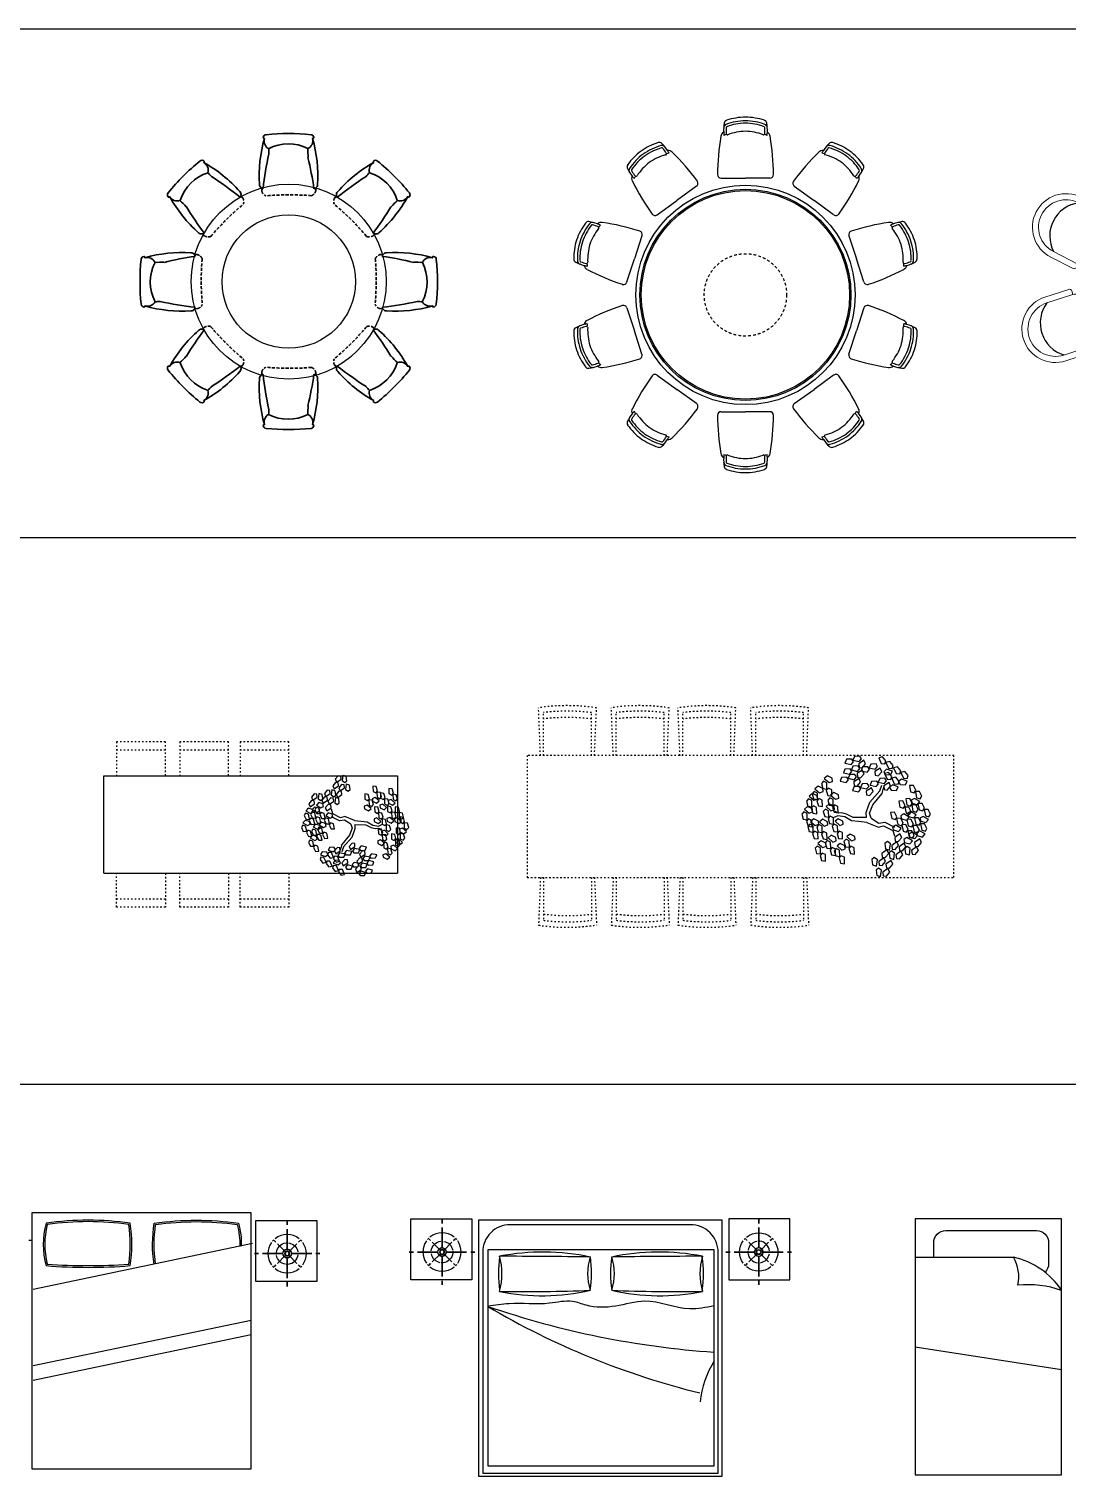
# Model space of a CAD drawing. Extents: x 185064 to 343242, y -369192 to -264966.
# Drawn here: x 204981 to 213500, y -315565 to -303696 of the extents above; entities that cross this region are included whole.
import ezdxf

# ---------------------------------------------------------------- set-up
doc = ezdxf.new("R2010")
doc.units = 0
for name, pattern in [('ACAD_ISO03W100', [30, 12, -18]), ('DASHED2', [0.375, 0.25, -0.125]), ('JIS_02_0.7', [1.35, 0.75, -0.6])]:
    doc.linetypes.add(name, pattern=pattern)
doc.layers.add('0--绿化', color=86, linetype='Continuous')
doc.layers.add('biaozhu', color=4, linetype='Continuous')
doc.layers.add('1', color=7, linetype='Continuous', lineweight=0)
doc.layers.add('Z--  轴线', color=7, linetype='Continuous', lineweight=30)
doc.styles.add('DIM', font='txt')

# ---------------------------------------------------------------- blocks, each defined once
blk = doc.blocks.new('WERAWERAWE')
at = {"color": 8, "linetype": 'Continuous'}
for p, q in [((106863.5, -18799.3), (106863.5, -18775)), ((106863.5, -18775), (106863.5, -18799.3)), ((106863.5, -18944.5), (106863.5, -18823.6)), ((106863.5, -18823.6), (106863.5, -18944.5)), ((106669.1, -18969.4), (106693.4, -18969.4)), ((106693.4, -18969.4), (106669.1, -18969.4)), ((106717.7, -18969.4), (106838.6, -18969.4)), ((106838.6, -18969.4), (106717.7, -18969.4)), ((106805.5, -18911.4), (106853.6, -18959.5)), ((106853.6, -18959.5), (106805.5, -18911.4)), ((106873.5, -18959.5), (106921.6, -18911.4)), ((106921.6, -18911.4), (106873.5, -18959.5)), ((106888.5, -18969.4), (107009.4, -18969.4)), ((107009.4, -18969.4), (106888.5, -18969.4)), ((106931.2, -18901.8), (106940.9, -18892.1)), ((106940.9, -18892.1), (106931.2, -18901.8)), ((107058, -18969.4), (107033.7, -18969.4)), ((107033.7, -18969.4), (107058, -18969.4)), ((106805.5, -19027.5), (106853.6, -18979.4)), ((106853.6, -18979.4), (106805.5, -19027.5)), ((106863.5, -19115.3), (106863.5, -18994.4)), ((106863.5, -18994.4), (106863.5, -19115.3)), ((106873.5, -18979.4), (106921.6, -19027.5)), ((106921.6, -19027.5), (106873.5, -18979.4)), ((106863.5, -19163.9), (106863.5, -19139.6)), ((106863.5, -19139.6), (106863.5, -19163.9))]:
    blk.add_line(p, q, dxfattribs=at)
at = {"color": 3, "linetype": 'Continuous'}
for p, q in [((106786.2, -18892.1), (106795.9, -18901.8)), ((106795.9, -18901.8), (106786.2, -18892.1)), ((106786.2, -19046.8), (106795.9, -19037.1)), ((106795.9, -19037.1), (106786.2, -19046.8)), ((106931.2, -19037.1), (106940.9, -19046.8)), ((106940.9, -19046.8), (106931.2, -19037.1))]:
    blk.add_line(p, q, dxfattribs=at)
for major_axis, start_param, end_param in [((111.3, 24.3), 2.125594, 2.22504), ((111.3, 24.3), 2.125594, 2.22504), ((113.9, 0), 0.888609, 2.25296), ((-111.2, 24.8), 4.06263, 4.162076), ((-113.9, 0.4), -0.613826, 0.003279), ((113.9, 0.4), 3.138263, 3.755368), ((113.9, 0.4), -0.003338, 0.613767), ((-113.9, 0.4), 2.527791, 3.144896), ((-111.3, 24.5), 0.918242, 1.017688), ((-111.3, 24.5), 0.918242, 1.017688), ((113.9, 0), 4.03019, 5.394541), ((111.2, 24.6), -1.01888, -0.919434), ((111.2, 24.6), -1.01888, -0.919434)]:
    blk.add_ellipse((106863.5, -18969.4), major_axis=major_axis, ratio=1, start_param=start_param, end_param=end_param, dxfattribs=at)
at = {"color": 1, "linetype": 'Continuous'}
blk.add_ellipse((106863.5, -18969.4), major_axis=(-111.2, 24.8), ratio=1, start_param=4.06263, end_param=4.162076, dxfattribs=at)
at = {"color": 8, "linetype": 'Continuous', "extrusion": (0, 0, -1)}
for major_axis, start_param, end_param in [((45.3, 45.3), 3.843152, 3.942598), ((45.3, 45.3), 3.843152, 3.942598), ((45.3, 45.3), 4.030214, 5.394564), ((10.2, 9.6), 4.712363, 10.995548), ((9.91, 9.91), 3.372739, 4.481242), ((9.91, 9.91), -1.33965, -0.231147), ((45.3, 45.3), -0.801005, -0.701559), ((45.3, 45.3), -0.801005, -0.701559), ((45.3, 45.3), -0.617105, 0), ((9.91, 9.91), 0.231147, 1.33965), ((46, 44.7), -0.014483, 0.602622), ((45.3, 45.3), 0.701559, 0.801005), ((45.3, 45.3), 0.701559, 0.801005), ((46, 44.7), 3.127109, 3.744214), ((45.3, 45.3), 2.524488, 3.141593), ((9.91, 9.91), 1.801943, 2.910446), ((45.3, 45.3), 2.340587, 2.440033), ((45.3, 45.3), 2.340587, 2.440033), ((45.3, 45.3), 0.888621, 2.252972)]:
    blk.add_ellipse((106863.5, -18969.4), major_axis=major_axis, ratio=1, start_param=start_param, end_param=end_param, dxfattribs=at)
at = {"color": 8, "linetype": 'Continuous'}
for major_axis, start_param, end_param in [((-24.9, 0), 3.141593, 9.424778), ((24.9, 0.3), 1.789211, 2.897713), ((12.5, 0.1), 1.791898, 2.9004), ((-12.5, 0.1), 0.240329, 1.348832), ((-12.5, 0.1), 3.382057, 4.49056), ((12.5, 0.1), -1.349407, -0.240905), ((-24.9, 0.3), 3.385683, 4.494186), ((-24.9, 0.3), 0.243913, 1.352416), ((24.9, 0.3), -1.352603, -0.2441)]:
    blk.add_ellipse((106863.5, -18969.4), major_axis=major_axis, ratio=1, start_param=start_param, end_param=end_param, dxfattribs=at)
blk = doc.blocks.new('sssd')
at = {"color": 8}
for p, q in [((39563, -452152), (39513, -452167)), ((39585, -452172), (39563, -452152)), ((39659, -452142), (39654, -452181)), ((39709, -452127), (39659, -452142)), ((39731, -452147), (39709, -452127)), ((39715, -452180), (39731, -452147)), ((39728, -452094), (39722, -452134)), ((39722, -452134), (39784, -452132)), ((39777, -452080), (39728, -452094)), ((39779, -452083), (39774, -452122)), ((39774, -452122), (39835, -452121)), ((39800, -452100), (39777, -452080)), ((39829, -452068), (39779, -452083)), ((39784, -452132), (39800, -452100)), ((39826, -452107), (39785, -452154)), ((39851, -452138), (39826, -452107)), ((39828, -452185), (39851, -452138)), ((39851, -452088), (39829, -452068)), ((39835, -452121), (39851, -452088)), ((39848, -452035), (39842, -452075)), ((39842, -452075), (39904, -452073)), ((39898, -452021), (39848, -452035)), ((39920, -452041), (39898, -452021)), ((39906, -452130), (39900, -452169)), ((39904, -452073), (39920, -452041)), ((39946, -452048), (39906, -452095)), ((39906, -452095), (39918, -452128)), ((39955, -452115), (39906, -452130)), ((39918, -452128), (39948, -452126)), ((39971, -452079), (39946, -452048)), ((39948, -452126), (39971, -452079)), ((39978, -452135), (39955, -452115)), ((39962, -452167), (39978, -452135)), ((39974, -452082), (39969, -452121)), ((39969, -452121), (40030, -452119)), ((40024, -452067), (39974, -452082)), ((40046, -452087), (40024, -452067)), ((40030, -452119), (40046, -452087)), ((40072, -452095), (40032, -452141)), ((40032, -452141), (40044, -452175)), ((40047, -452137), (40041, -452176)), ((40096, -452122), (40047, -452137)), ((40097, -452126), (40072, -452095)), ((40074, -452172), (40097, -452126)), ((40119, -452142), (40096, -452122)), ((40103, -452174), (40119, -452142)), ((40145, -452150), (40104, -452196)), ((40170, -452181), (40145, -452150)), ((39445, -452215), (39439, -452254)), ((39439, -452254), (39501, -452252)), ((39494, -452200), (39445, -452215)), ((39517, -452220), (39494, -452200)), ((39501, -452252), (39517, -452220)), ((39513, -452167), (39508, -452206)), ((39508, -452206), (39569, -452204)), ((39566, -452266), (39561, -452305)), ((39616, -452251), (39566, -452266)), ((39569, -452204), (39585, -452172)), ((39611, -452180), (39571, -452226)), ((39571, -452226), (39583, -452260)), ((39583, -452260), (39613, -452257)), ((39636, -452211), (39611, -452180)), ((39613, -452257), (39636, -452211)), ((39638, -452271), (39616, -452251)), ((39622, -452303), (39638, -452271)), ((39665, -452279), (39624, -452325)), ((39654, -452230), (39649, -452269)), ((39649, -452269), (39710, -452268)), ((39654, -452181), (39715, -452180)), ((39704, -452215), (39654, -452230)), ((39690, -452309), (39665, -452279)), ((39726, -452235), (39704, -452215)), ((39710, -452268), (39726, -452235)), ((39723, -452183), (39717, -452222)), ((39717, -452222), (39779, -452220)), ((39773, -452168), (39723, -452183)), ((39795, -452188), (39773, -452168)), ((39779, -452220), (39795, -452188)), ((39821, -452196), (39780, -452242)), ((39780, -452242), (39793, -452276)), ((39785, -452154), (39798, -452187)), ((39793, -452276), (39823, -452273)), ((39798, -452187), (39828, -452185)), ((39854, -452279), (39804, -452294)), ((39846, -452226), (39821, -452196)), ((39823, -452273), (39846, -452226)), ((39876, -452299), (39854, -452279)), ((39873, -452247), (39867, -452286)), ((39867, -452286), (39929, -452284)), ((39922, -452232), (39873, -452247)), ((39900, -452169), (39962, -452167)), ((39945, -452252), (39922, -452232)), ((39929, -452284), (39945, -452252)), ((39971, -452260), (39930, -452306)), ((39996, -452290), (39971, -452260)), ((39978, -452184), (39972, -452224)), ((39972, -452224), (40034, -452222)), ((39973, -452337), (39996, -452290)), ((40028, -452170), (39978, -452184)), ((39984, -452290), (39979, -452330)), ((40034, -452276), (39984, -452290)), ((40050, -452190), (40028, -452170)), ((40034, -452222), (40050, -452190)), ((40056, -452296), (40034, -452276)), ((40041, -452176), (40103, -452174)), ((40044, -452175), (40074, -452172)), ((40078, -452276), (40073, -452316)), ((40128, -452261), (40078, -452276)), ((40104, -452196), (40117, -452230)), ((40117, -452230), (40147, -452227)), ((40150, -452282), (40128, -452261)), ((40134, -452314), (40150, -452282)), ((40147, -452229), (40141, -452268)), ((40141, -452268), (40203, -452266)), ((40147, -452227), (40170, -452181)), ((40197, -452214), (40147, -452229)), ((40219, -452234), (40197, -452214)), ((40203, -452266), (40219, -452234)), ((40245, -452242), (40205, -452288)), ((40205, -452288), (40217, -452322)), ((40270, -452273), (40245, -452242)), ((40247, -452319), (40270, -452273)), ((39419, -452401), (39413, -452440)), ((39469, -452386), (39419, -452401)), ((39491, -452406), (39469, -452386)), ((39475, -452438), (39491, -452406)), ((39488, -452353), (39482, -452393)), ((39482, -452393), (39544, -452391)), ((39537, -452338), (39488, -452353)), ((39498, -452313), (39492, -452352)), ((39492, -452352), (39554, -452351)), ((39548, -452298), (39498, -452313)), ((39560, -452358), (39537, -452338)), ((39544, -452391), (39560, -452358)), ((39586, -452366), (39545, -452412)), ((39545, -452412), (39558, -452446)), ((39570, -452318), (39548, -452298)), ((39554, -452351), (39570, -452318)), ((39561, -452305), (39622, -452303)), ((39629, -452434), (39579, -452449)), ((39611, -452397), (39586, -452366)), ((39588, -452444), (39611, -452397)), ((39624, -452325), (39637, -452359)), ((39651, -452454), (39629, -452434)), ((39637, -452359), (39667, -452356)), ((39660, -452382), (39654, -452421)), ((39654, -452421), (39716, -452419)), ((39709, -452367), (39660, -452382)), ((39667, -452356), (39690, -452309)), ((39732, -452387), (39709, -452367)), ((39716, -452419), (39732, -452387)), ((39728, -452334), (39723, -452373)), ((39723, -452373), (39784, -452372)), ((39778, -452319), (39728, -452334)), ((39800, -452339), (39778, -452319)), ((39784, -452372), (39800, -452339)), ((39827, -452347), (39786, -452393)), ((39786, -452393), (39798, -452427)), ((39804, -452294), (39798, -452333)), ((39798, -452333), (39860, -452332)), ((39798, -452427), (39828, -452424)), ((39851, -452378), (39827, -452347)), ((39828, -452424), (39851, -452378)), ((39860, -452332), (39876, -452299)), ((39881, -452374), (39860, -452327)), ((39870, -452441), (39881, -452374)), ((39897, -452459), (39911, -452413)), ((39906, -452379), (39924, -452348)), ((39911, -452413), (39906, -452379)), ((39916, -452338), (39910, -452377)), ((39910, -452377), (39972, -452375)), ((39965, -452323), (39916, -452338)), ((39930, -452306), (39943, -452340)), ((39943, -452340), (39973, -452337)), ((39988, -452343), (39965, -452323)), ((39972, -452375), (39988, -452343)), ((39979, -452330), (40040, -452328)), ((40040, -452328), (40056, -452296)), ((40083, -452303), (40042, -452350)), ((40042, -452350), (40054, -452383)), ((40054, -452383), (40084, -452381)), ((40073, -452316), (40134, -452314)), ((40107, -452334), (40083, -452303)), ((40084, -452381), (40107, -452334)), ((40219, -452396), (40205, -452456)), ((40217, -452322), (40247, -452319)), ((40255, -452411), (40219, -452396)), ((40257, -452463), (40255, -452411)), ((40300, -452428), (40286, -452488)), ((40337, -452443), (40300, -452428)), ((39413, -452440), (39475, -452438)), ((39511, -452497), (39505, -452536)), ((39505, -452536), (39567, -452534)), ((39560, -452482), (39511, -452497)), ((39558, -452446), (39588, -452444)), ((39583, -452502), (39560, -452482)), ((39567, -452534), (39583, -452502)), ((39579, -452449), (39573, -452488)), ((39573, -452488), (39635, -452486)), ((39635, -452486), (39651, -452454)), ((39677, -452462), (39637, -452508)), ((39637, -452508), (39649, -452542)), ((39649, -452542), (39679, -452539)), ((39702, -452493), (39677, -452462)), ((39679, -452539), (39702, -452493)), ((39814, -452658), (39824, -452576)), ((39824, -452576), (39831, -452509)), ((39831, -452509), (39870, -452441)), ((39863, -452653), (39865, -452525)), ((39865, -452525), (39897, -452459)), ((40128, -452517), (40114, -452577)), ((40114, -452577), (40141, -452600)), ((40165, -452532), (40128, -452517)), ((40166, -452584), (40165, -452532)), ((40176, -452534), (40171, -452563)), ((40171, -452563), (40210, -452597)), ((40212, -452530), (40176, -452534)), ((40205, -452456), (40232, -452479)), ((40246, -452581), (40212, -452530)), ((40232, -452479), (40257, -452463)), ((40247, -452474), (40233, -452534)), ((40233, -452534), (40260, -452558)), ((40284, -452490), (40247, -452474)), ((40257, -452566), (40252, -452595)), ((40293, -452562), (40257, -452566)), ((40260, -452558), (40285, -452541)), ((40285, -452541), (40284, -452490)), ((40286, -452488), (40313, -452512)), ((40327, -452613), (40293, -452562)), ((40313, -452512), (40338, -452495)), ((40329, -452506), (40314, -452566)), ((40314, -452566), (40341, -452590)), ((40365, -452522), (40329, -452506)), ((40338, -452495), (40337, -452443)), ((40341, -452590), (40367, -452574)), ((40367, -452574), (40365, -452522)), ((40396, -452444), (40382, -452504)), ((40382, -452504), (40409, -452528)), ((40432, -452459), (40396, -452444)), ((40409, -452528), (40434, -452511)), ((40424, -452522), (40410, -452582)), ((40461, -452538), (40424, -452522)), ((40434, -452511), (40432, -452459)), ((40462, -452589), (40461, -452538)), ((39402, -452714), (39390, -452752)), ((39453, -452707), (39402, -452714)), ((39472, -452730), (39453, -452707)), ((39814, -452658), (39768, -452770)), ((39858, -452699), (39810, -452775)), ((39858, -452699), (39906, -452684)), ((39863, -452653), (39914, -452651)), ((39906, -452684), (39987, -452716)), ((39914, -452651), (40015, -452688)), ((39987, -452716), (40098, -452806)), ((40015, -452688), (40124, -452784)), ((40085, -452654), (40080, -452684)), ((40080, -452684), (40119, -452718)), ((40121, -452651), (40085, -452654)), ((40119, -452718), (40155, -452702)), ((40155, -452702), (40121, -452651)), ((40141, -452600), (40166, -452584)), ((40157, -452595), (40143, -452655)), ((40143, -452655), (40170, -452679)), ((40193, -452611), (40157, -452595)), ((40180, -452689), (40166, -452749)), ((40170, -452679), (40195, -452662)), ((40217, -452704), (40180, -452689)), ((40195, -452662), (40193, -452611)), ((40210, -452597), (40246, -452581)), ((40218, -452756), (40217, -452704)), ((40252, -452595), (40291, -452630)), ((40291, -452630), (40327, -452613)), ((40320, -452601), (40306, -452661)), ((40306, -452661), (40333, -452685)), ((40357, -452616), (40320, -452601)), ((40333, -452685), (40358, -452668)), ((40349, -452679), (40335, -452739)), ((40353, -452582), (40348, -452611)), ((40348, -452611), (40387, -452645)), ((40385, -452695), (40349, -452679)), ((40389, -452578), (40353, -452582)), ((40358, -452668), (40357, -452616)), ((40387, -452747), (40385, -452695)), ((40387, -452645), (40423, -452629)), ((40423, -452629), (40389, -452578)), ((40410, -452582), (40437, -452606)), ((40437, -452606), (40462, -452589)), ((39298, -452754), (39287, -452792)), ((39287, -452792), (39348, -452800)), ((39295, -452818), (39291, -452848)), ((39291, -452848), (39331, -452881)), ((39331, -452814), (39295, -452818)), ((39350, -452747), (39298, -452754)), ((39366, -452864), (39331, -452814)), ((39348, -452800), (39369, -452771)), ((39369, -452771), (39350, -452747)), ((39373, -452849), (39369, -452878)), ((39408, -452844), (39373, -452849)), ((39390, -452752), (39451, -452760)), ((39398, -452778), (39394, -452808)), ((39394, -452808), (39434, -452840)), ((39434, -452773), (39398, -452778)), ((39444, -452894), (39408, -452844)), ((39470, -452823), (39434, -452773)), ((39434, -452840), (39470, -452823)), ((39451, -452760), (39472, -452730)), ((39476, -452808), (39472, -452838)), ((39472, -452838), (39512, -452871)), ((39512, -452803), (39476, -452808)), ((39548, -452853), (39512, -452803)), ((39512, -452871), (39548, -452853)), ((39558, -452841), (39546, -452879)), ((39609, -452834), (39558, -452841)), ((39607, -452887), (39628, -452858)), ((39628, -452858), (39609, -452834)), ((39784, -452821), (39737, -452912)), ((39768, -452770), (39784, -452821)), ((39819, -452832), (39771, -452927)), ((39810, -452775), (39819, -452832)), ((40098, -452806), (40162, -452823)), ((40124, -452784), (40181, -452803)), ((40137, -452827), (40132, -452856)), ((40132, -452856), (40171, -452890)), ((40173, -452823), (40137, -452827)), ((40166, -452749), (40193, -452772)), ((40207, -452874), (40173, -452823)), ((40193, -452772), (40218, -452756)), ((40209, -452767), (40195, -452827)), ((40195, -452827), (40222, -452851)), ((40245, -452783), (40209, -452767)), ((40222, -452851), (40247, -452834)), ((40237, -452856), (40234, -452892)), ((40293, -452831), (40237, -452856)), ((40247, -452834), (40245, -452783)), ((40277, -452739), (40272, -452769)), ((40272, -452769), (40311, -452803)), ((40313, -452735), (40277, -452739)), ((40285, -452836), (40281, -452888)), ((40311, -452822), (40285, -452836)), ((40303, -452869), (40293, -452831)), ((40311, -452803), (40347, -452787)), ((40336, -452849), (40311, -452822)), ((40347, -452787), (40313, -452735)), ((40316, -452907), (40336, -452849)), ((40335, -452739), (40362, -452763)), ((40402, -452843), (40345, -452868)), ((40362, -452763), (40387, -452747)), ((40391, -452798), (40388, -452834)), ((40388, -452834), (40417, -452844)), ((40447, -452773), (40391, -452798)), ((40412, -452882), (40402, -452843)), ((40417, -452844), (40457, -452812)), ((40457, -452812), (40447, -452773)), ((39331, -452881), (39366, -452864)), ((39369, -452878), (39409, -452911)), ((39409, -452911), (39444, -452894)), ((39467, -452882), (39455, -452920)), ((39455, -452920), (39516, -452928)), ((39463, -452946), (39459, -452976)), ((39459, -452976), (39499, -453009)), ((39499, -452941), (39463, -452946)), ((39518, -452875), (39467, -452882)), ((39535, -452991), (39499, -452941)), ((39499, -453009), (39535, -452991)), ((39516, -452928), (39537, -452899)), ((39537, -452899), (39518, -452875)), ((39541, -452976), (39537, -453006)), ((39577, -452972), (39541, -452976)), ((39546, -452879), (39607, -452887)), ((39554, -452905), (39550, -452935)), ((39550, -452935), (39590, -452968)), ((39590, -452900), (39554, -452905)), ((39613, -453022), (39577, -452972)), ((39626, -452950), (39590, -452900)), ((39590, -452968), (39626, -452950)), ((39632, -452935), (39628, -452965)), ((39628, -452965), (39668, -452998)), ((39668, -452931), (39632, -452935)), ((39704, -452981), (39668, -452931)), ((39668, -452998), (39704, -452981)), ((39737, -452912), (39684, -452927)), ((39742, -452917), (39727, -452966)), ((39727, -452966), (39757, -452992)), ((39793, -452999), (39732, -453011)), ((39771, -452909), (39742, -452917)), ((39757, -452992), (39789, -452940)), ((39789, -452940), (39771, -452909)), ((39795, -452961), (39784, -452995)), ((39784, -452995), (39810, -453011)), ((39794, -453038), (39793, -452999)), ((39855, -452948), (39795, -452961)), ((39810, -453011), (39856, -452988)), ((39852, -452996), (39837, -453046)), ((39854, -452902), (39843, -452936)), ((39843, -452936), (39869, -452952)), ((39881, -452988), (39852, -452996)), ((39914, -452889), (39854, -452902)), ((39856, -452988), (39855, -452948)), ((39869, -452952), (39915, -452929)), ((39899, -453019), (39881, -452988)), ((39915, -452929), (39914, -452889)), ((39964, -452981), (39954, -453016)), ((40024, -452969), (39964, -452981)), ((40025, -453008), (40024, -452969)), ((40131, -452894), (40127, -452946)), ((40127, -452946), (40162, -452965)), ((40157, -452880), (40131, -452894)), ((40182, -452907), (40157, -452880)), ((40162, -452965), (40182, -452907)), ((40171, -452890), (40207, -452874)), ((40187, -452982), (40183, -453034)), ((40214, -452968), (40187, -452982)), ((40192, -452926), (40189, -452962)), ((40189, -452962), (40217, -452972)), ((40248, -452901), (40192, -452926)), ((40238, -452995), (40214, -452968)), ((40217, -452972), (40258, -452940)), ((40218, -453053), (40238, -452995)), ((40234, -452892), (40263, -452902)), ((40258, -452940), (40248, -452901)), ((40304, -452989), (40248, -453014)), ((40263, -452902), (40303, -452869)), ((40281, -452888), (40316, -452907)), ((40293, -452944), (40291, -452980)), ((40291, -452980), (40319, -452990)), ((40349, -452919), (40293, -452944)), ((40314, -453028), (40304, -452989)), ((40319, -452990), (40359, -452958)), ((40345, -452868), (40343, -452904)), ((40343, -452904), (40371, -452914)), ((40359, -452958), (40349, -452919)), ((40371, -452914), (40412, -452882)), ((39510, -453035), (39498, -453073)), ((39498, -453073), (39560, -453081)), ((39507, -453099), (39503, -453129)), ((39503, -453129), (39543, -453162)), ((39542, -453094), (39507, -453099)), ((39561, -453028), (39510, -453035)), ((39537, -453006), (39577, -453039)), ((39578, -453144), (39542, -453094)), ((39560, -453081), (39580, -453051)), ((39580, -453051), (39561, -453028)), ((39577, -453039), (39613, -453022)), ((39584, -453129), (39580, -453159)), ((39620, -453124), (39584, -453129)), ((39621, -453026), (39606, -453076)), ((39606, -453076), (39636, -453102)), ((39656, -453175), (39620, -453124)), ((39650, -453018), (39621, -453026)), ((39636, -453102), (39668, -453049)), ((39668, -453049), (39650, -453018)), ((39672, -453076), (39658, -453126)), ((39658, -453126), (39688, -453152)), ((39673, -453070), (39663, -453105)), ((39663, -453105), (39689, -453120)), ((39702, -453068), (39672, -453076)), ((39734, -453058), (39673, -453070)), ((39688, -453152), (39720, -453099)), ((39689, -453120), (39735, -453097)), ((39720, -453099), (39702, -453068)), ((39725, -453120), (39715, -453155)), ((39732, -453011), (39722, -453046)), ((39722, -453046), (39748, -453062)), ((39786, -453108), (39725, -453120)), ((39735, -453097), (39734, -453058)), ((39748, -453062), (39794, -453038)), ((39784, -453061), (39774, -453096)), ((39774, -453096), (39800, -453112)), ((39845, -453049), (39784, -453061)), ((39787, -453147), (39786, -453108)), ((39800, -453135), (39790, -453170)), ((39800, -453112), (39846, -453088)), ((39860, -453123), (39800, -453135)), ((39837, -453046), (39867, -453072)), ((39846, -453088), (39845, -453049)), ((39874, -453064), (39860, -453114)), ((39860, -453114), (39890, -453140)), ((39862, -453163), (39860, -453123)), ((39867, -453072), (39899, -453019)), ((39903, -453056), (39874, -453064)), ((39890, -453140), (39922, -453087)), ((39905, -453040), (39894, -453075)), ((39894, -453075), (39920, -453091)), ((39922, -453087), (39903, -453056)), ((39965, -453028), (39905, -453040)), ((39927, -453108), (39917, -453143)), ((39920, -453091), (39966, -453067)), ((39987, -453096), (39927, -453108)), ((39943, -453159), (39989, -453135)), ((39954, -453016), (39979, -453032)), ((39966, -453067), (39965, -453028)), ((39986, -453049), (39976, -453084)), ((39976, -453084), (40002, -453100)), ((39979, -453032), (40025, -453008)), ((40047, -453037), (39986, -453049)), ((39989, -453135), (39987, -453096)), ((40004, -453100), (39989, -453150)), ((40002, -453100), (40048, -453076)), ((40033, -453092), (40004, -453100)), ((40019, -453176), (40051, -453123)), ((40051, -453123), (40033, -453092)), ((40048, -453076), (40047, -453037)), ((40117, -453132), (40056, -453144)), ((40116, -453085), (40105, -453120)), ((40105, -453120), (40131, -453136)), ((40176, -453073), (40116, -453085)), ((40118, -453171), (40117, -453132)), ((40131, -453136), (40177, -453112)), ((40177, -453112), (40176, -453073)), ((40183, -453034), (40218, -453053)), ((40248, -453014), (40245, -453050)), ((40245, -453050), (40274, -453060)), ((40274, -453060), (40314, -453028)), ((39543, -453162), (39578, -453144)), ((39580, -453159), (39620, -453192)), ((39620, -453192), (39656, -453175)), ((39688, -453150), (39673, -453200)), ((39673, -453200), (39703, -453226)), ((39717, -453142), (39688, -453150)), ((39703, -453226), (39735, -453173)), ((39715, -453155), (39741, -453171)), ((39735, -453173), (39717, -453142)), ((39741, -453194), (39731, -453229)), ((39731, -453229), (39756, -453245)), ((39741, -453171), (39787, -453147)), ((39801, -453182), (39741, -453194)), ((39756, -453245), (39803, -453221)), ((39790, -453170), (39815, -453186)), ((39803, -453221), (39801, -453182)), ((39828, -453184), (39814, -453234)), ((39814, -453234), (39844, -453260)), ((39815, -453186), (39862, -453163)), ((39857, -453176), (39828, -453184)), ((39844, -453260), (39875, -453207)), ((39875, -453207), (39857, -453176)), ((39881, -453229), (39871, -453263)), ((39871, -453263), (39896, -453279)), ((39941, -453216), (39881, -453229)), ((39896, -453279), (39943, -453256)), ((39917, -453143), (39943, -453159)), ((39940, -453170), (39930, -453204)), ((39930, -453204), (39955, -453220)), ((40000, -453157), (39940, -453170)), ((39943, -453256), (39941, -453216)), ((39955, -453220), (40002, -453197)), ((39989, -453150), (40019, -453176)), ((40002, -453197), (40000, -453157)), ((40056, -453144), (40046, -453179)), ((40046, -453179), (40072, -453195)), ((40072, -453195), (40118, -453171))]:
    blk.add_line(p, q, dxfattribs=at)
at = {"color": 8, "style": 'DIM', "oblique": -180, "text_generation_flag": 4, "width": 1, "flags": 1}
for tag in ['YVALUE', 'XVALUE']:
    blk.add_attdef(tag, (39863, -452653), '', height=0.00656, rotation=131.0625, dxfattribs=at)
blk = doc.blocks.new('AWERTAWET')
at = {"layer": '1', "color": 3}
for p, q in [((768346, 35899), (768346, 35694)), ((768396, 35899), (768396, 35674)), ((768846, 35899), (768846, 35674)), ((768896, 35899), (768896, 35694)), ((768366, 35674), (768396, 35674)), ((768446, 35624), (768796, 35624)), ((768846, 35674), (768876, 35674))]:
    blk.add_line(p, q, dxfattribs=at)
for centre, radius, start, end in [((768621, 35899), 275, 90, 180), ((768621, 35899), 225, 90, 180), ((768621, 35899), 275, 0, 90), ((768621, 35899), 225, 0, 90), ((768366, 35694), 20, 180, 270), ((768446, 35674), 50, 180, 270), ((768796, 35674), 50, 270, 0), ((768876, 35694), 20, 270, 0)]:
    blk.add_arc(centre, radius, start, end, dxfattribs=at)
at = {"layer": 'biaozhu', "color": 3}
blk.add_arc((768621, 35741), 274, 34.9453, 145.0547, dxfattribs=at)
blk = doc.blocks.new('artaser')
at = {"color": 3}
blk.add_lwpolyline([(365124, -661000, 0.092226), (365135, -661004)], format="xyb", dxfattribs=at)
for centre, radius, start, end in [((365215, -660612), 71.8, 163.4272, 241.6319), ((365470, -660609), 74.3, 296.6137, 13.4222), ((368353, -661383), 3240, 168.1412, 173.2746), ((365343, -660986), 350, 62.8336, 117.6142), ((364605, -660712), 577, 359.5021, 3.6541), ((364605, -660712), 577, 359.5021, 3.6541), ((367203, -660688), 1699, 179.5257, 182.0215), ((367203, -660688), 1699, 179.5257, 182.0215), ((362974, -661366), 2604, 7.9862, 13.7102), ((365550, -660971), 32.9, 274.7375, 303.2948)]:
    blk.add_arc(centre, radius, start, end, dxfattribs=at)
at = {"color": 3, "linetype": 'DASHED2', "ltscale": 100}
for centre, radius, start, end in [((365178, -661012), 54.1, 190.958, 249.8962), ((365353, -663143), 2089, 85.0603, 95.3314), ((365514, -661011), 54.1, 290.4954, 347.965)]:
    blk.add_arc(centre, radius, start, end, dxfattribs=at)
at = {"layer": '0--绿化', "color": 3, "lineweight": -2}
blk.add_lwpolyline([(365568, -661023), (365568, -660998, 0.272197), (365583, -660969, 0.084996), (365542, -660592, 0.358062), (365552, -660586), (365552, -660586), (365552, -660585, 0.383738), (365529, -660561, 0.050605), (365160, -660561, 0.392463), (365137, -660586, 0.389694), (365146, -660592, 0.084991), (365106, -660969, 0.302708), (365124, -661000), (365125, -661022)], format="xyb", dxfattribs=at)
blk = doc.blocks.new('awertaewt')
at = {"layer": '0--绿化', "color": 3, "lineweight": -2}
for radius in [800, 547]:
    blk.add_circle((365346, -661766), radius, dxfattribs=at)
at = {"layer": 'Z--  轴线', "color": 3}
blk.add_blockref('artaser', (0, 0), dxfattribs=at)
at = {"layer": 'Z--  轴线', "color": 3, "xscale": -1}
for p, rotation in [((155737, 64517), 45), ((1027118, -1027112), 270), ((574955, -1388048), 225), ((0, -1323531), 180)]:
    blk.add_blockref('artaser', p, dxfattribs=dict(at, rotation=rotation))
at = {"layer": 'Z--  轴线', "color": 3}
for p, rotation in [((574955, 64517), 315), ((-296426, -1027112), 90), ((155737, -1388048), 135)]:
    blk.add_blockref('artaser', p, dxfattribs=dict(at, rotation=rotation))
blk = doc.blocks.new('AWERWETWERT')
at = {"color": 3}
for p, q in [((16544, -18843), (16743, -18843)), ((16943, -18843), (16743, -18843)), ((16342, -18909), (16180, -19026)), ((17144, -18909), (17306, -19026)), ((16019, -19143), (16180, -19026)), ((17467, -19143), (17306, -19026)), ((15894, -19315), (15833, -19504)), ((17592, -19315), (17654, -19504)), ((15771, -19694), (15833, -19504)), ((17715, -19694), (17654, -19504)), ((15771, -19906), (15833, -20096)), ((17715, -19906), (17654, -20096)), ((15894, -20286), (15833, -20096)), ((17592, -20286), (17654, -20096)), ((16019, -20458), (16180, -20575)), ((17467, -20458), (17306, -20575)), ((16342, -20692), (16180, -20575)), ((17144, -20692), (17306, -20575)), ((16544, -20758), (16743, -20758)), ((16943, -20758), (16743, -20758))]:
    blk.add_line(p, q, dxfattribs=at)
for radius in [900, 866, 855]:
    blk.add_circle((16743, -19800), radius, dxfattribs=at)
at = {"color": 3, "linetype": 'JIS_02_0.7', "ltscale": 30}
blk.add_circle((16743, -19800), 338, dxfattribs=at)
at = {"color": 3}
for centre, radius, start, end in [((16921, -18449), 357, 170.8572, 182.5058), ((16598, -18397), 30, 108.2537, 170.8572), ((16751, -18863), 491, 90.9714, 109.9648), ((16751, -18863), 521, 90.9154, 108.2537), ((16751, -18863), 471, 91.0127, 109.9648), ((16735, -18863), 521, 71.7463, 89.0846), ((16735, -18863), 491, 70.0352, 89.0286), ((16735, -18863), 471, 70.0352, 88.9873), ((16889, -18397), 30, 9.1428, 71.7463), ((16566, -18449), 357, 357.4942, 9.1428), ((18382, -18817), 1868, 170.2013, 179.8757), ((16590, -18508), 50, 121.6216, 170.2013), ((16594, -18430), 30, 109.9648, 176.6741), ((16921, -18449), 357, 182.5058, 186.9095), ((16753, -18891), 441, 112.1959, 115.1253), ((16594, -18430), 10, 109.9648, 176.6741), ((16921, -18449), 337, 176.6741, 184.8862), ((16595, -18477), 10, 184.8862, 290.6959), ((16754, -18899), 441, 91.4218, 110.6959), ((16732, -18899), 441, 69.3041, 88.5782), ((16891, -18477), 10, 249.3041, 355.1138), ((16892, -18430), 10, 3.3259, 70.0352), ((16733, -18891), 441, 64.8747, 67.8041), ((16566, -18449), 337, 355.1138, 3.3259), ((16892, -18430), 30, 3.3259, 70.0352), ((16566, -18449), 357, 353.0905, 357.4942), ((16896, -18508), 50, 9.7987, 58.3784), ((15105, -18817), 1868, 0.1243, 9.7987), ((16199, -19037), 521, 126.9154, 144.2537), ((16186, -19047), 521, 107.7463, 125.0846), ((16186, -19047), 491, 106.0352, 125.0286), ((16186, -19047), 471, 106.0352, 124.9873), ((16036, -18580), 30, 45.1428, 107.7463), ((16058, -18604), 30, 39.3259, 106.0352), ((16058, -18604), 10, 39.3259, 106.0352), ((15805, -18812), 357, 33.4942, 45.1428), ((15805, -18812), 337, 31.1138, 39.3259), ((16107, -18665), 50, 45.7987, 94.3784), ((15805, -18812), 357, 29.0905, 33.4942), ((14840, -19968), 1868, 36.1243, 45.7987), ((18647, -19968), 1868, 134.2013, 143.8757), ((17379, -18665), 50, 85.6216, 134.2013), ((17681, -18812), 357, 146.5058, 150.9095), ((17681, -18812), 357, 134.8572, 146.5058), ((17681, -18812), 337, 140.6741, 148.8862), ((17428, -18604), 30, 73.9648, 140.6741), ((17428, -18604), 10, 73.9648, 140.6741), ((17450, -18580), 30, 72.2537, 134.8572), ((17301, -19047), 471, 55.0127, 73.9648), ((17301, -19047), 491, 54.9714, 73.9648), ((17301, -19047), 521, 54.9154, 72.2537), ((17287, -19037), 521, 35.7463, 53.0846), ((15801, -18751), 30, 144.2537, 206.8572), ((16199, -19037), 491, 126.9714, 145.9648), ((16199, -19037), 471, 127.0127, 145.9648), ((16222, -19065), 441, 127.4218, 146.6959), ((16204, -19077), 441, 105.3041, 124.5782), ((16085, -18643), 10, 285.3041, 31.1138), ((16201, -19071), 441, 100.8747, 103.8041), ((17286, -19071), 441, 76.1959, 79.1253), ((17401, -18643), 10, 148.8862, 254.6959), ((17282, -19077), 441, 55.4218, 74.6959), ((17264, -19065), 441, 33.3041, 52.5782), ((17287, -19037), 471, 34.0352, 52.9873), ((17287, -19037), 491, 34.0352, 53.0286), ((17685, -18751), 30, 333.1428, 35.7463), ((16093, -18603), 357, 206.8572, 218.5058), ((15817, -18780), 30, 145.9648, 212.6741), ((15817, -18780), 10, 145.9648, 212.6741), ((16093, -18603), 337, 212.6741, 220.8862), ((15859, -18844), 50, 157.6216, 206.2013), ((16093, -18603), 357, 218.5058, 222.9095), ((17491, -18042), 1868, 206.2013, 215.8757), ((16217, -19059), 441, 148.1959, 151.1253), ((15845, -18817), 10, 220.8862, 326.6959), ((16324, -18884), 30, 306, 36.1243), ((16544, -18813), 30, 179.8757, 270), ((16943, -18813), 30, 270, 0.1243), ((17162, -18884), 30, 143.8757, 234), ((15996, -18042), 1868, 324.1243, 333.7987), ((17641, -18817), 10, 213.3041, 319.1138), ((17269, -19059), 441, 28.8747, 31.8041), ((17394, -18603), 337, 319.1138, 327.3259), ((17394, -18603), 357, 317.0905, 321.4942), ((17627, -18844), 50, 333.7987, 22.3784), ((17394, -18603), 357, 321.4942, 333.1428), ((17669, -18780), 10, 327.3259, 34.0352), ((17669, -18780), 30, 327.3259, 34.0352), ((15850, -19519), 521, 143.7463, 161.0846), ((15850, -19519), 491, 142.0352, 161.0286), ((15454, -19229), 30, 81.1428, 143.7463), ((15403, -19552), 357, 69.4942, 81.1428), ((15486, -19235), 30, 75.3259, 142.0352), ((15486, -19235), 10, 75.3259, 142.0352), ((15403, -19552), 337, 67.1138, 75.3259), ((15561, -19255), 50, 81.7987, 130.3784), ((15403, -19552), 357, 65.0905, 69.4942), ((15302, -21055), 1868, 72.1243, 81.7987), ((16001, -19119), 30, 215.8757, 306), ((17485, -19119), 30, 234, 324.1243), ((18185, -21055), 1868, 98.2013, 107.8757), ((17925, -19255), 50, 49.6216, 98.2013), ((18083, -19552), 357, 110.5058, 114.9095), ((18083, -19552), 337, 104.6741, 112.8862), ((18083, -19552), 357, 98.8572, 110.5058), ((18000, -19235), 30, 37.9648, 104.6741), ((18000, -19235), 10, 37.9648, 104.6741), ((17637, -19519), 491, 18.9714, 37.9648), ((18032, -19229), 30, 36.2537, 98.8572), ((17637, -19519), 521, 18.9154, 36.2537), ((15850, -19519), 471, 142.0352, 160.9873), ((15882, -19532), 441, 141.3041, 160.5782), ((15531, -19250), 10, 321.3041, 67.1138), ((15876, -19529), 441, 136.8747, 139.8041), ((15866, -19305), 30, 342, 72.1243), ((17621, -19305), 30, 107.8757, 198), ((17611, -19529), 441, 40.1959, 43.1253), ((17956, -19250), 10, 112.8862, 218.6959), ((17604, -19532), 441, 19.4218, 38.6959), ((17637, -19519), 471, 19.0127, 37.9648), ((15855, -19503), 521, 162.9154, 180.2537), ((15855, -19503), 491, 162.9714, 181.9648), ((15855, -19503), 471, 163.0127, 181.9648), ((15889, -19511), 441, 163.4218, 182.6959), ((17597, -19511), 441, 357.3041, 16.5782), ((17632, -19503), 471, 358.0352, 16.9873), ((17632, -19503), 491, 358.0352, 17.0286), ((17632, -19503), 521, 359.7463, 17.0846), ((15364, -19505), 30, 180.2537, 242.8572), ((15513, -19214), 357, 242.8572, 254.5058), ((15394, -19519), 30, 181.9648, 248.6741), ((15394, -19519), 10, 181.9648, 248.6741), ((15513, -19214), 337, 248.6741, 256.8862), ((15513, -19214), 357, 254.5058, 258.9095), ((15466, -19546), 50, 193.6216, 242.2013), ((15439, -19533), 10, 256.8862, 2.6959), ((15882, -19510), 441, 184.1959, 187.1253), ((18047, -19533), 10, 177.3041, 283.1138), ((17604, -19510), 441, 352.8747, 355.8041), ((17973, -19214), 357, 281.0905, 285.4942), ((18020, -19546), 50, 297.7987, 346.3784), ((17973, -19214), 337, 283.1138, 291.3259), ((17973, -19214), 357, 285.4942, 297.1428), ((18092, -19519), 10, 291.3259, 358.0352), ((18092, -19519), 30, 291.3259, 358.0352), ((18122, -19505), 30, 297.1428, 359.7463), ((16314, -17938), 1868, 242.2013, 251.8757), ((15742, -19685), 30, 251.8757, 342), ((17744, -19685), 30, 198, 288.1243), ((17172, -17938), 1868, 288.1243, 297.7987), ((16314, -21663), 1868, 108.1243, 117.7987), ((15742, -19916), 30, 18, 108.1243), ((17744, -19916), 30, 71.8757, 162), ((17172, -21663), 1868, 62.2013, 71.8757), ((15513, -20387), 357, 105.4942, 117.1428), ((15394, -20082), 30, 111.3259, 178.0352), ((15513, -20387), 337, 103.1138, 111.3259), ((15466, -20054), 50, 117.7987, 166.3784), ((15513, -20387), 357, 101.0905, 105.4942), ((15439, -20068), 10, 357.3041, 103.1138), ((15882, -20091), 441, 172.8747, 175.8041), ((18047, -20068), 10, 76.8862, 182.6959), ((17604, -20091), 441, 4.1959, 7.1253), ((17973, -20387), 357, 74.5058, 78.9095), ((18020, -20054), 50, 13.6216, 62.2013), ((17973, -20387), 337, 68.6741, 76.8862), ((17973, -20387), 357, 62.8572, 74.5058), ((18092, -20082), 30, 1.9648, 68.6741), ((15364, -20096), 30, 117.1428, 179.7463), ((15855, -20098), 521, 179.7463, 197.0846), ((15855, -20098), 491, 178.0352, 197.0286), ((15394, -20082), 10, 111.3259, 178.0352), ((15855, -20098), 471, 178.0352, 196.9873), ((15889, -20089), 441, 177.3041, 196.5782), ((17597, -20089), 441, 343.4218, 2.6959), ((17632, -20098), 471, 343.0127, 1.9648), ((18092, -20082), 10, 1.9648, 68.6741), ((17632, -20098), 491, 342.9714, 1.9648), ((17632, -20098), 521, 342.9154, 0.2537), ((18122, -20096), 30, 0.2537, 62.8572), ((15850, -20082), 521, 198.9154, 216.2537), ((15850, -20082), 491, 198.9714, 217.9648), ((15850, -20082), 471, 199.0127, 217.9648), ((15882, -20068), 441, 199.4218, 218.6959), ((15866, -20295), 30, 287.8757, 18), ((17621, -20295), 30, 162, 252.1243), ((17604, -20068), 441, 321.3041, 340.5782), ((17637, -20082), 471, 322.0352, 340.9873), ((17637, -20082), 491, 322.0352, 341.0286), ((17637, -20082), 521, 323.7463, 341.0846), ((15454, -20372), 30, 216.2537, 278.8572), ((15403, -20049), 357, 278.8572, 290.5058), ((15486, -20365), 30, 217.9648, 284.6741), ((15486, -20365), 10, 217.9648, 284.6741), ((15403, -20049), 337, 284.6741, 292.8862), ((15403, -20049), 357, 290.5058, 294.9095), ((15561, -20345), 50, 229.6216, 278.2013), ((15531, -20350), 10, 292.8862, 38.6959), ((15876, -20072), 441, 220.1959, 223.1253), ((15302, -18546), 1868, 278.2013, 287.8757), ((18185, -18546), 1868, 252.1243, 261.7987), ((17925, -20345), 50, 261.7987, 310.3784), ((17611, -20072), 441, 316.8747, 319.8041), ((18083, -20049), 357, 245.0905, 249.4942), ((17956, -20350), 10, 141.3041, 247.1138), ((18083, -20049), 337, 247.1138, 255.3259), ((18083, -20049), 357, 249.4942, 261.1428), ((18000, -20365), 30, 255.3259, 322.0352), ((18000, -20365), 10, 255.3259, 322.0352), ((18032, -20372), 30, 261.1428, 323.7463), ((17491, -21559), 1868, 144.1243, 153.7987), ((16001, -20482), 30, 54, 144.1243), ((17485, -20482), 30, 35.8757, 126), ((15996, -21559), 1868, 26.2013, 35.8757), ((15859, -20756), 50, 153.7987, 202.3784), ((16093, -20998), 357, 137.0905, 141.4942), ((16217, -20542), 441, 208.8747, 211.8041), ((14840, -19633), 1868, 314.2013, 323.8757), ((16324, -20716), 30, 323.8757, 54), ((16544, -20788), 30, 90, 180.1243), ((16943, -20788), 30, 359.8757, 90), ((17162, -20716), 30, 126, 216.1243), ((18647, -19633), 1868, 216.1243, 225.7987), ((17269, -20542), 441, 328.1959, 331.1253), ((17394, -20998), 357, 38.5058, 42.9095), ((17627, -20756), 50, 337.6216, 26.2013), ((15801, -20850), 30, 153.1428, 215.7463), ((16093, -20998), 357, 141.4942, 153.1428), ((16199, -20563), 521, 215.7463, 233.0846), ((15817, -20821), 30, 147.3259, 214.0352), ((16199, -20563), 491, 214.0352, 233.0286), ((15817, -20821), 10, 147.3259, 214.0352), ((16093, -20998), 337, 139.1138, 147.3259), ((16199, -20563), 471, 214.0352, 232.9873), ((15845, -20784), 10, 33.3041, 139.1138), ((16222, -20536), 441, 213.3041, 232.5782), ((16204, -20523), 441, 235.4218, 254.6959), ((18382, -20784), 1868, 180.1243, 189.7987), ((15105, -20784), 1868, 350.2013, 359.8757), ((17282, -20523), 441, 285.3041, 304.5782), ((17264, -20536), 441, 307.4218, 326.6959), ((17287, -20563), 471, 307.0127, 325.9648), ((17287, -20563), 491, 306.9714, 325.9648), ((17287, -20563), 521, 306.9154, 324.2537), ((17641, -20784), 10, 40.8862, 146.6959), ((17394, -20998), 337, 32.6741, 40.8862), ((17394, -20998), 357, 26.8572, 38.5058), ((17669, -20821), 10, 325.9648, 32.6741), ((17669, -20821), 30, 325.9648, 32.6741), ((17685, -20850), 30, 324.2537, 26.8572), ((16186, -20553), 521, 234.9154, 252.2537), ((16186, -20553), 491, 234.9714, 253.9648), ((16186, -20553), 471, 235.0127, 253.9648), ((16058, -20996), 10, 253.9648, 320.6741), ((15805, -20789), 357, 314.8572, 326.5058), ((15805, -20789), 337, 320.6741, 328.8862), ((16085, -20958), 10, 328.8862, 74.6959), ((16201, -20530), 441, 256.1959, 259.1253), ((15805, -20789), 357, 326.5058, 330.9095), ((16107, -20936), 50, 265.6216, 314.2013), ((17379, -20936), 50, 225.7987, 274.3784), ((17286, -20530), 441, 280.8747, 283.8041), ((17681, -20789), 357, 209.0905, 213.4942), ((17681, -20789), 357, 213.4942, 225.1428), ((17401, -20958), 10, 105.3041, 211.1138), ((17681, -20789), 337, 211.1138, 219.3259), ((17428, -20996), 10, 219.3259, 286.0352), ((17301, -20553), 471, 286.0352, 304.9873), ((17301, -20553), 491, 286.0352, 305.0286), ((17301, -20553), 521, 287.7463, 305.0846), ((16036, -21021), 30, 252.2537, 314.8572), ((16058, -20996), 30, 253.9648, 320.6741), ((16590, -21093), 50, 189.7987, 238.3784), ((16921, -21151), 357, 173.0905, 177.4942), ((16753, -20709), 441, 244.8747, 247.8041), ((16921, -21151), 337, 175.1138, 183.3259), ((16595, -21123), 10, 69.3041, 175.1138), ((16754, -20702), 441, 249.3041, 268.5782), ((16732, -20702), 441, 271.4218, 290.6959), ((16891, -21123), 10, 4.8862, 110.6959), ((16733, -20709), 441, 292.1959, 295.1253), ((16566, -21151), 337, 356.6741, 4.8862), ((16566, -21151), 357, 2.5058, 6.9095), ((16896, -21093), 50, 301.6216, 350.2013), ((17428, -20996), 30, 219.3259, 286.0352), ((17450, -21021), 30, 225.1428, 287.7463), ((16921, -21151), 357, 177.4942, 189.1428), ((16594, -21170), 30, 183.3259, 250.0352), ((16598, -21203), 30, 189.1428, 251.7463), ((16594, -21170), 10, 183.3259, 250.0352), ((16751, -20737), 491, 250.0352, 269.0286), ((16751, -20737), 521, 251.7463, 269.0846), ((16751, -20737), 471, 250.0352, 268.9873), ((16735, -20737), 471, 271.0127, 289.9648), ((16735, -20737), 491, 270.9714, 289.9648), ((16735, -20737), 521, 270.9154, 288.2537), ((16892, -21170), 10, 289.9648, 356.6741), ((16889, -21203), 30, 288.2537, 350.8572), ((16892, -21170), 30, 289.9648, 356.6741), ((16566, -21151), 357, 350.8572, 2.5058)]:
    blk.add_arc(centre, radius, start, end, dxfattribs=at)

msp = doc.modelspace()

# ---------------------------------------------------------------- linework, layer by layer
at = {"color": 8}
for p, q in [((185064, -303696), (240053, -303696)), ((185064, -307868), (268937, -307868)), ((185064, -312350), (287702, -312350))]:
    msp.add_line(p, q, dxfattribs=at)
at = {"color": 3, "linetype": 'ACAD_ISO03W100'}
for p, q in [((209179, -309655), (209163, -309264)), ((209204, -309655), (209204, -309304)), ((209597, -309655), (209597, -309304)), ((209622, -309655), (209639, -309265)), ((209776, -309655), (209760, -309264)), ((209801, -309655), (209801, -309304)), ((210194, -309655), (210194, -309304)), ((210219, -309655), (210235, -309265)), ((210324, -309655), (210307, -309265)), ((210348, -309655), (210348, -309304)), ((210742, -309655), (210741, -309304)), ((210766, -309655), (210782, -309264)), ((210920, -309655), (210904, -309265)), ((210945, -309655), (210945, -309304)), ((211338, -309655), (211338, -309304)), ((211363, -309655), (211379, -309264)), ((209179, -310655), (209163, -311047)), ((209204, -310655), (209204, -311007)), ((209597, -310655), (209597, -311006)), ((209622, -310655), (209639, -311046)), ((209776, -310655), (209760, -311047)), ((209801, -310655), (209801, -311007)), ((210194, -310655), (210194, -311006)), ((210219, -310655), (210235, -311046)), ((210324, -310655), (210307, -311046)), ((210348, -310655), (210348, -311006)), ((210742, -310655), (210741, -311007)), ((210766, -310655), (210782, -311047)), ((210920, -310655), (210904, -311046)), ((210945, -310655), (210945, -311006)), ((211338, -310655), (211338, -311007)), ((211363, -310655), (211379, -311047))]:
    msp.add_line(p, q, dxfattribs=at)
at = {"color": 3, "linetype": 'ACAD_ISO03W100', "lineweight": -2}
for p, q in [((206101, -309610), (205701, -309610)), ((206620, -309610), (206220, -309610)), ((207115, -309610), (206715, -309610)), ((206101, -310832), (205701, -310832)), ((206620, -310832), (206220, -310832)), ((207115, -310832), (206715, -310832))]:
    msp.add_line(p, q, dxfattribs=at)
at = {"color": 3, "lineweight": -2}
for p, q in [((205597, -310621), (205597, -309821)), ((205597, -309821), (206797, -309821)), ((206797, -309821), (208007, -309821)), ((208007, -309821), (208007, -310621)), ((205597, -310621), (208007, -310621))]:
    msp.add_line(p, q, dxfattribs=at)
at = {"color": 3}
for p, q in [((204981, -313629), (205009, -313629)), ((206817, -313658), (205017, -314034)), ((206806, -314289), (205017, -314662)), ((206806, -314407), (205017, -314780))]:
    msp.add_line(p, q, dxfattribs=at)
at = {"color": 3, "ltscale": 2}
msp.add_line((212254, -314504), (213454, -314692), dxfattribs=at)
at = {"color": 3, "linetype": 'ACAD_ISO03W100', "lineweight": -2}
for points in [[(206101, -309821), (206101, -309543), (205701, -309543), (205701, -309821)], [(206620, -309821), (206620, -309543), (206220, -309543), (206220, -309821)], [(207115, -309821), (207115, -309543), (206715, -309543), (206715, -309821)], [(206101, -310621), (206101, -310898), (205701, -310898), (205701, -310621)], [(206620, -310621), (206620, -310898), (206220, -310898), (206220, -310621)], [(207115, -310621), (207115, -310898), (206715, -310898), (206715, -310621)]]:
    msp.add_lwpolyline(points, dxfattribs=at)
at = {"color": 3, "linetype": 'ACAD_ISO03W100'}
msp.add_lwpolyline([(212571, -310655), (212571, -309655), (209071, -309655), (209071, -310655)], close=True, dxfattribs=at)
at = {"color": 3}
msp.add_lwpolyline([(205006, -315505), (206806, -315505), (206806, -313405), (205006, -313405)], close=True, dxfattribs=at)
at = {"color": 3, "elevation": 0}
for points in [[(208115, -313956), (208115, -313456), (208615, -313456), (208615, -313956)], [(211225, -313956), (211225, -313456), (210725, -313456), (210725, -313956)], [(206844, -313969), (206844, -313469), (207344, -313469), (207344, -313969)]]:
    msp.add_lwpolyline(points, close=True, dxfattribs=at)
at = {"color": 3, "ltscale": 2}
msp.add_lwpolyline([(212254, -315554), (213454, -315554), (213454, -313454), (212254, -313454)], close=True, dxfattribs=at)
at = {"color": 3}
for points in [[(205122, -313839, 0.040197), (205812, -313839, 0.081751), (205812, -313491, 0.072931), (205122, -313491, 0.138178)], [(205131, -313826, 0.039123), (205801, -313826, 0.074832), (205801, -313502, 0.071114), (205132, -313502, 0.12766)]]:
    msp.add_lwpolyline(points, format="xyb", close=True, dxfattribs=at)
for points in [[(206008, -313827, -0.079002), (206010, -313491, -0.072931), (206700, -313491, -0.073935), (206724, -313678, -0.073935)], [(206021, -313825, -0.074372), (206021, -313502, -0.071114), (206690, -313502, -0.06989), (206711, -313681, -0.06989)]]:
    msp.add_lwpolyline(points, format="xyb", dxfattribs=at)
at = {"color": 3, "lineweight": -2}
for points in [[(210670, -315565), (210670, -313465), (208670, -313465), (208670, -315565)], [(210604, -315482), (210604, -313710), (208747, -313710), (208747, -315482)]]:
    msp.add_lwpolyline(points, close=True, dxfattribs=at)
msp.add_lwpolyline([(210637, -315542), (210637, -313729, 0.414214), (210410, -313503), (208931, -313503, 0.414214), (208705, -313729), (208705, -315542)], format="xyb", close=True, dxfattribs=at)
at = {"color": 3, "ltscale": 2}
msp.add_lwpolyline([(212406, -313770), (212406, -313651, -0.414214), (212506, -313551), (213249, -313551, -0.414214), (213349, -313651), (213349, -313823, -0.199784), (213319, -313894, -0.199784)], format="xyb", dxfattribs=at)
msp.add_lwpolyline([(212254, -313770), (213060, -313770)], dxfattribs=at)
at = {"color": 3, "linetype": 'ACAD_ISO03W100'}
for centre, start, end in [((209398, -310816), 81.1777, 98.598), ((209400, -310861), 82.7705, 97.1562), ((209995, -310816), 81.1777, 98.598), ((209997, -310861), 82.7705, 97.1562), ((210548, -310816), 81.402, 98.8223), ((210546, -310861), 82.8438, 97.2295), ((211145, -310816), 81.402, 98.8223), ((211143, -310861), 82.8438, 97.2295), ((209400, -310913), 82.7705, 97.1562), ((209997, -310913), 82.7705, 97.1562), ((210546, -310913), 82.8438, 97.2295), ((211143, -310913), 82.8438, 97.2295), ((209400, -309398), 262.8438, 277.2295), ((209997, -309398), 262.8438, 277.2295), ((210546, -309398), 262.7705, 277.1562), ((211143, -309398), 262.7705, 277.1562), ((209398, -309494), 261.402, 278.8223), ((209400, -309449), 262.8438, 277.2295), ((209995, -309494), 261.402, 278.8223), ((209997, -309449), 262.8438, 277.2295), ((210548, -309494), 261.1777, 278.598), ((210546, -309449), 262.7705, 277.1562), ((211145, -309494), 261.1777, 278.598), ((211143, -309449), 262.7705, 277.1562)]:
    msp.add_arc(centre, 1570, start, end, dxfattribs=at)
at = {"color": 3, "lineweight": -2}
for centre, radius, start, end in [((209780, -313904), 946, 171.7118, 188.2949), ((209200, -315611), 1883, 78.1246, 100.9388), ((208345, -313906), 518, 343.8539, 16.1461), ((208744, -371478), 57716, 89.16191, 89.9015), ((209992, -313904), 427, 161.3381, 198.6551), ((208652, -313904), 946, 351.7051, 8.2882), ((210700, -313904), 946, 171.7118, 188.2949), ((210151, -315611), 1883, 79.0612, 101.8754), ((210608, -371478), 57716, 90.0985, 90.83809), ((209359, -313904), 427, 341.3449, 18.6619), ((211006, -313906), 518, 163.8539, 196.1461), ((209571, -313904), 946, 351.7051, 8.2882), ((209195, -312354), 1732, 258.2842, 283.1283), ((209067, -302045), 12007, 268.9284, 272.4841), ((210157, -312354), 1732, 256.8717, 281.7158), ((210284, -302045), 12007, 267.5159, 271.0716), ((212022, -308634), 6435, 239.4096, 256.205), ((211095, -307339), 7226, 251.0402, 266.1012), ((211289, -315046), 806, 148.1624, 173.5477)]:
    msp.add_arc(centre, radius, start, end, dxfattribs=at)
at = {"color": 3, "ltscale": 2}
for centre, radius, start, end in [((212921, -314393), 639, 33.3219, 77.3603), ((212776, -313933), 328, 348.3957, 29.9015), ((213177, -314844), 849, 70.938, 95.3938)]:
    msp.add_arc(centre, radius, start, end, dxfattribs=at)
at = {"color": 3, "lineweight": -2}
msp.add_spline([(210604, -314169), (210403, -314194), (210034, -314131), (209794, -314171), (209554, -314164), (209443, -314133), (209253, -314148), (208922, -314151), (208747, -314173)], degree=3, dxfattribs=at)

# ---------------------------------------------------------------- block references
msp.add_blockref('AWERWETWERT', (194118, -286077))
at = {"color": 3}
msp.add_blockref('awertaewt', (-158233, 355998), dxfattribs=at)
for p, rotation in [((-103469, -1006466), 63.0000000000194), ((485063, -1026065), 108.0000000000193)]:
    msp.add_blockref('AWERTAWET', p, dxfattribs=dict(rotation=rotation))
at = {"color": 33}
for p, xscale, yscale, zscale, rotation in [((-168375, -343649), 0.84, 0.84, 0.84, 90), ((524512, -282317), 0.7, 0.7, 0.7, 270)]:
    msp.add_blockref('sssd', p, dxfattribs=dict(at, xscale=xscale, yscale=yscale, zscale=zscale, rotation=rotation))
at = {"color": 3, "yscale": 1.382400000002235, "zscale": 1.3824}
for p, xscale in [((60643, -287504, 0), 1.382400000002235), ((358698, -287504, 0), -1.382400000002235), ((59372, -287517, 0), 1.382400000002235)]:
    msp.add_blockref('WERAWERAWE', p, dxfattribs=dict(at, xscale=xscale))

doc.saveas('drawing.dxf')
